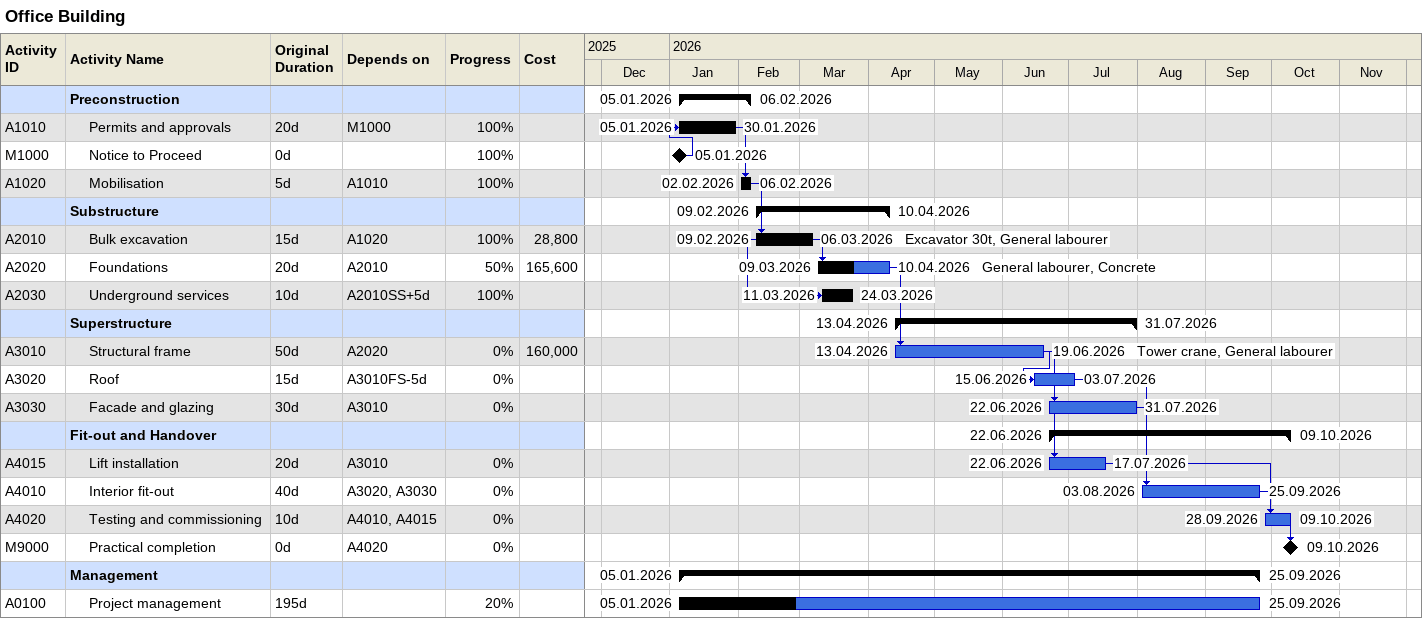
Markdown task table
Office Building

| ID | Level | Task | Original duration | Start | Finish | Predecessors | Resources | % complete | Cost |
|---|---|---|---|---|---|---|---|---|---|
|  | 1 | **Preconstruction** |  | 2026-01-05 | 2026-02-06 |  |  |  |  |
| A1010 | 2 | Permits and approvals | 20d | 2026-01-05 | 2026-01-30 | M1000 |  | 100 |  |
| M1000 | 2 | Notice to Proceed | 0d | 2026-01-05 | 2026-01-05 |  |  | 100 |  |
| A1020 | 2 | Mobilisation | 5d | 2026-02-02 | 2026-02-06 | A1010 |  | 100 |  |
|  | 1 | **Substructure** |  | 2026-02-09 | 2026-04-10 |  |  |  |  |
| A2010 | 2 | Bulk excavation | 15d | 2026-02-09 | 2026-03-06 | A1020 | Excavator 30t, General labourer | 100 | 28800 |
| A2020 | 2 | Foundations | 20d | 2026-03-09 | 2026-04-10 | A2010 | General labourer, Concrete | 50 | 165600 |
| A2030 | 2 | Underground services | 10d | 2026-03-11 | 2026-03-24 | A2010SS+5d |  | 100 |  |
|  | 1 | **Superstructure** |  | 2026-04-13 | 2026-07-31 |  |  |  |  |
| A3010 | 2 | Structural frame | 50d | 2026-04-13 | 2026-06-19 | A2020 | Tower crane, General labourer | 0 | 160000 |
| A3020 | 2 | Roof | 15d | 2026-06-15 | 2026-07-03 | A3010FS-5d |  | 0 |  |
| A3030 | 2 | Facade and glazing | 30d | 2026-06-22 | 2026-07-31 | A3010 |  | 0 |  |
|  | 1 | **Fit-out and Handover** |  | 2026-06-22 | 2026-10-09 |  |  |  |  |
| A4015 | 2 | Lift installation | 20d | 2026-06-22 | 2026-07-17 | A3010 |  | 0 |  |
| A4010 | 2 | Interior fit-out | 40d | 2026-08-03 | 2026-09-25 | A3020, A3030 |  | 0 |  |
| A4020 | 2 | Testing and commissioning | 10d | 2026-09-28 | 2026-10-09 | A4010, A4015 |  | 0 |  |
| M9000 | 2 | Practical completion | 0d | 2026-10-09 | 2026-10-09 | A4020 |  | 0 |  |
|  | 1 | **Management** |  | 2026-01-05 | 2026-09-25 |  |  |  |  |
| A0100 | 2 | Project management | 195d | 2026-01-05 | 2026-09-25 |  |  | 20 |  |
